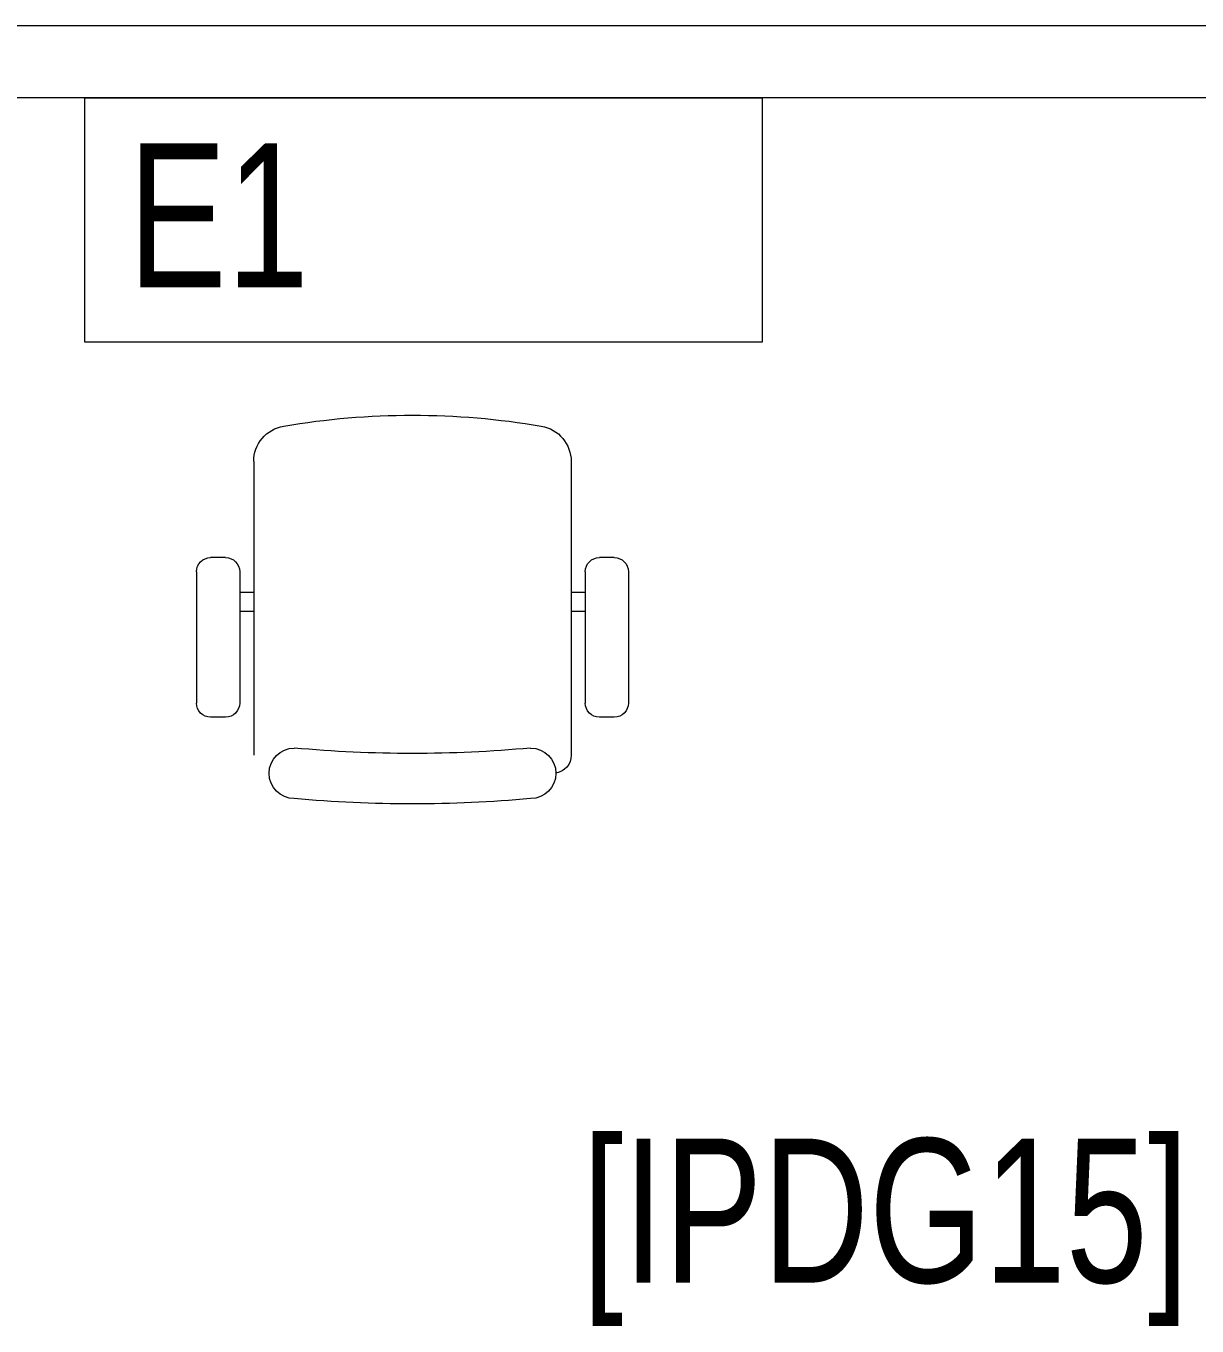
# Model space of a CAD drawing. Header units: millimetres. Extents: x 26027 to 581921, y 7230 to 233891.
# Drawn here: x 572341 to 573968, y 135444 to 137250 of the extents above; entities that cross this region are included whole.
import ezdxf

# ---------------------------------------------------------------- set-up
doc = ezdxf.new("R2010")
doc.units = ezdxf.units.MM
doc.header["$LTSCALE"] = 5
doc.layers.get('0').update_dxf_attribs({"color": 252})
for name, color, linetype, lineweight in [('72_EGR_BASE_TEXT', 252, 'Continuous', 5), ('Medical Equipment and Furniture', 252, 'Continuous', 0), ('NEW', 252, 'Continuous', 5), ('Walls', 252, 'Continuous', 5)]:
    doc.layers.add(name, color=color, linetype=linetype, lineweight=lineweight)
doc.styles.add('X3G_ENTITY_2587EA', font='swisscl.ttf', dxfattribs={"height": 200})

# ---------------------------------------------------------------- blocks, each defined once
blk = doc.blocks.new('*X15')
at = {"color": 0}
for p, q in [((5, 3), (5, 3)), ((5, 3), (5, 3)), ((5, 3), (5, 3)), ((5, 3), (5, 3)), ((5, 3), (5, 3)), ((5, 3), (5, 3)), ((5, 3), (5, 3)), ((5, 3), (5, 3)), ((5, 3), (5, 3)), ((5, 3), (5, 3)), ((5, 3), (5, 3)), ((5, 3), (5, 3)), ((5, 3), (5, 3)), ((5, 3), (5, 3)), ((5, 3), (5, 3)), ((5, 3), (5, 3)), ((5, 3), (5, 3)), ((5, 3), (5, 3)), ((5, 3), (5, 3)), ((5, 3), (5, 3)), ((5, 3), (5, 3)), ((5, 3), (5, 3)), ((5, 3), (5, 3)), ((5, 3), (5, 3)), ((5, 3), (5, 3)), ((5, 3), (5, 3)), ((5, 3), (5, 3)), ((5, 3), (5, 3)), ((5, 3), (5, 3)), ((5, 3), (5, 3)), ((5, 3), (5, 3)), ((5, 3), (5, 3)), ((5, 3), (5, 3)), ((5, 3), (5, 3)), ((5, 3), (5, 3)), ((5, 3), (5, 3)), ((5, 3), (5, 3)), ((5, 3), (5, 3)), ((5, 3), (5, 3)), ((5, 3), (5, 3)), ((5, 3), (5, 3)), ((5, 3), (5, 3)), ((5, 3), (5, 3)), ((5, 3), (5, 3)), ((5, 3), (5, 3)), ((5, 3), (5, 3)), ((5, 3), (5, 3)), ((5, 3), (5, 3)), ((5, 3), (5, 3)), ((5, 3), (5, 3)), ((5, 3), (5, 3)), ((5, 3), (5, 3)), ((5, 3), (5, 3)), ((5, 3), (5, 3)), ((5, 3), (5, 3)), ((5, 3), (5, 3)), ((5, 3), (5, 3)), ((5, 3), (5, 3)), ((5, 3), (5, 3)), ((5, 3), (5, 3)), ((5, 3), (5, 3)), ((5, 3), (5, 3)), ((5, 3), (5, 3)), ((5, 3), (5, 3)), ((5, 3), (5, 3)), ((5, 3), (5, 3)), ((6, 3), (5, 3)), ((5, 3), (5, 3)), ((6, 3), (5, 3)), ((5, 3), (5, 3)), ((6, 3), (5, 3)), ((5, 3), (5, 3)), ((6, 3), (5, 3)), ((5, 3), (5, 3)), ((5, 3), (5, 3)), ((5, 3), (5, 3)), ((5, 3), (5, 3)), ((5, 3), (5, 3)), ((5, 3), (5, 3)), ((5, 3), (5, 3)), ((5, 3), (5, 3)), ((5, 3), (5, 3)), ((5, 3), (5, 3)), ((5, 3), (5, 3)), ((5, 3), (5, 3)), ((5, 3), (5, 3)), ((5, 3), (5, 3)), ((5, 3), (5, 3)), ((5, 3), (5, 3)), ((5, 3), (5, 3)), ((5, 3), (5, 3)), ((5, 3), (5, 3)), ((5, 3), (5, 3)), ((5, 3), (5, 3)), ((5, 3), (5, 3)), ((5, 3), (5, 3)), ((6, 3), (6, 3)), ((6, 3), (6, 3)), ((6, 3), (6, 3)), ((6, 3), (6, 3)), ((6, 3), (6, 3)), ((6, 3), (6, 3)), ((6, 3), (6, 3)), ((6, 3), (6, 3)), ((6, 3), (6, 3)), ((6, 3), (6, 3)), ((6, 3), (6, 3)), ((6, 3), (6, 3)), ((6, 3), (6, 3)), ((6, 3), (6, 3)), ((6, 3), (6, 3)), ((6, 3), (6, 3)), ((6, 3), (6, 3)), ((6, 3), (6, 3)), ((6, 3), (6, 3)), ((6, 3), (6, 3)), ((6, 3), (6, 3)), ((6, 3), (6, 3)), ((6, 3), (6, 3)), ((6, 3), (6, 3)), ((6, 3), (6, 3)), ((6, 3), (6, 3)), ((6, 3), (6, 3)), ((6, 3), (6, 3)), ((6, 3), (6, 3)), ((6, 3), (6, 3)), ((6, 3), (6, 3)), ((6, 3), (6, 3)), ((6, 3), (6, 3)), ((6, 3), (6, 3)), ((6, 3), (6, 3)), ((6, 3), (6, 3)), ((6, 3), (6, 3)), ((6, 3), (6, 3)), ((6, 3), (6, 3)), ((6, 3), (6, 3)), ((6, 3), (6, 3)), ((6, 3), (6, 3)), ((6, 3), (6, 3)), ((6, 3), (6, 3)), ((6, 3), (6, 3)), ((6, 3), (6, 3)), ((6, 3), (6, 3)), ((6, 3), (6, 3)), ((6, 3), (6, 3)), ((6, 3), (6, 3)), ((6, 3), (6, 3)), ((6, 3), (6, 3)), ((6, 3), (6, 3)), ((6, 3), (6, 3)), ((6, 3), (6, 3)), ((6, 3), (6, 3)), ((6, 3), (6, 3)), ((6, 3), (6, 3)), ((6, 3), (6, 3)), ((6, 3), (6, 3)), ((6, 3), (6, 3)), ((6, 3), (6, 3)), ((6, 3), (6, 3)), ((6, 3), (6, 3)), ((6, 3), (6, 3)), ((6, 3), (6, 3)), ((6, 3), (6, 3)), ((6, 3), (6, 3)), ((6, 3), (6, 3)), ((6, 3), (6, 3)), ((6, 3), (6, 3)), ((6, 3), (6, 3)), ((6, 3), (6, 3)), ((6, 3), (6, 3)), ((6, 3), (6, 3)), ((6, 3), (6, 3)), ((6, 3), (6, 3)), ((6, 3), (6, 3)), ((6, 3), (6, 3)), ((6, 3), (6, 3)), ((6, 3), (6, 3)), ((6, 3), (6, 3)), ((6, 3), (6, 3)), ((6, 3), (6, 3)), ((6, 3), (6, 3)), ((6, 3), (6, 3)), ((6, 3), (6, 3)), ((6, 3), (6, 3)), ((6, 3), (6, 3)), ((6, 3), (6, 3)), ((6, 3), (6, 3)), ((6, 3), (6, 3)), ((6, 3), (6, 3)), ((6, 3), (6, 3)), ((6, 3), (6, 3)), ((6, 3), (6, 3)), ((6, 3), (6, 3)), ((6, 3), (6, 3)), ((6, 3), (6, 3)), ((6, 3), (6, 3)), ((6, 3), (6, 3)), ((6, 3), (6, 3)), ((6, 3), (6, 3)), ((6, 3), (6, 3)), ((6, 3), (6, 3)), ((6, 3), (6, 3)), ((6, 3), (6, 3)), ((6, 3), (6, 3)), ((6, 3), (6, 3)), ((6, 3), (6, 3)), ((6, 3), (6, 3)), ((6, 3), (6, 3)), ((6, 3), (6, 3)), ((6, 3), (6, 3)), ((6, 3), (6, 3)), ((6, 3), (6, 3)), ((6, 3), (6, 3)), ((6, 3), (6, 3)), ((6, 3), (6, 3)), ((6, 3), (6, 3)), ((6, 3), (6, 3)), ((6, 3), (6, 3)), ((6, 3), (6, 3)), ((6, 3), (6, 3)), ((6, 3), (6, 3)), ((6, 3), (6, 3)), ((6, 3), (6, 3)), ((6, 3), (6, 3)), ((6, 3), (6, 3)), ((6, 3), (6, 3)), ((6, 3), (6, 3)), ((6, 3), (6, 3)), ((6, 3), (6, 3)), ((6, 3), (6, 3)), ((6, 3), (6, 3)), ((6, 3), (6, 3)), ((6, 3), (6, 3)), ((6, 3), (6, 3)), ((6, 3), (6, 3)), ((6, 3), (6, 3)), ((6, 3), (6, 3)), ((6, 3), (6, 3)), ((6, 3), (6, 3)), ((6, 3), (6, 3)), ((6, 3), (6, 3)), ((6, 3), (6, 3)), ((6, 3), (6, 3)), ((6, 3), (6, 3)), ((6, 3), (6, 3)), ((6, 3), (6, 3)), ((6, 3), (6, 3)), ((6, 3), (6, 3)), ((6, 3), (6, 3)), ((6, 3), (6, 3)), ((6, 3), (6, 3)), ((6, 3), (6, 3)), ((6, 3), (6, 3)), ((6, 3), (6, 3)), ((6, 3), (6, 3)), ((6, 3), (6, 3)), ((6, 3), (6, 3)), ((6, 3), (6, 3)), ((6, 3), (6, 3)), ((6, 3), (6, 3)), ((6, 3), (6, 3)), ((6, 3), (6, 3)), ((6, 3), (6, 3)), ((6, 3), (6, 3)), ((6, 3), (6, 3)), ((6, 3), (6, 3)), ((6, 3), (6, 3)), ((6, 3), (6, 3)), ((6, 3), (6, 3)), ((6, 3), (6, 3)), ((6, 3), (6, 3)), ((6, 3), (6, 3)), ((6, 3), (6, 3)), ((6, 3), (6, 3)), ((6, 3), (6, 3)), ((6, 3), (6, 3)), ((6, 3), (6, 3)), ((6, 3), (6, 3)), ((6, 3), (6, 3)), ((6, 3), (6, 3)), ((6, 3), (6, 3)), ((6, 3), (6, 3)), ((6, 3), (6, 3)), ((6, 3), (6, 3)), ((6, 3), (6, 3)), ((6, 3), (6, 3)), ((6, 3), (6, 3)), ((6, 3), (6, 3)), ((6, 3), (6, 3)), ((6, 3), (6, 3)), ((6, 3), (6, 3)), ((6, 3), (6, 3)), ((6, 3), (6, 3)), ((6, 3), (6, 3)), ((6, 3), (6, 3)), ((6, 3), (6, 3)), ((6, 3), (6, 3)), ((6, 3), (6, 3)), ((6, 3), (6, 3)), ((6, 3), (6, 3)), ((6, 3), (5, 3)), ((6, 3), (5, 3)), ((6, 3), (5, 3)), ((6, 3), (5, 3)), ((6, 3), (5, 3)), ((6, 3), (6, 3)), ((6, 3), (6, 3)), ((6, 3), (6, 3)), ((6, 3), (6, 3)), ((6, 3), (6, 3)), ((6, 3), (6, 3)), ((6, 3), (6, 3)), ((6, 3), (6, 3)), ((6, 3), (6, 3)), ((6, 3), (6, 3)), ((6, 3), (6, 3)), ((6, 3), (6, 3)), ((6, 3), (6, 3)), ((6, 3), (6, 3)), ((6, 3), (6, 3)), ((6, 3), (6, 3)), ((6, 3), (6, 3)), ((6, 3), (6, 3)), ((6, 3), (6, 3)), ((6, 3), (6, 3)), ((6, 3), (6, 3)), ((6, 3), (6, 3)), ((6, 3), (6, 3)), ((6, 3), (6, 3)), ((6, 3), (6, 3)), ((6, 3), (6, 3)), ((6, 3), (6, 3)), ((6, 3), (6, 3)), ((6, 3), (6, 3)), ((6, 3), (6, 3)), ((6, 3), (6, 3)), ((6, 3), (6, 3)), ((6, 3), (6, 3)), ((6, 3), (6, 3)), ((6, 3), (6, 3)), ((6, 3), (6, 3)), ((6, 3), (6, 3)), ((6, 3), (6, 3)), ((6, 3), (6, 3)), ((6, 3), (6, 3)), ((6, 3), (6, 3)), ((6, 3), (6, 3)), ((6, 3), (6, 3)), ((6, 3), (6, 3)), ((6, 3), (6, 3)), ((6, 3), (6, 3)), ((6, 3), (6, 3)), ((6, 3), (6, 3)), ((6, 3), (6, 3)), ((6, 3), (6, 3)), ((6, 3), (6, 3)), ((6, 3), (6, 3)), ((6, 3), (6, 3)), ((6, 3), (6, 3)), ((6, 3), (6, 3)), ((6, 3), (6, 3)), ((6, 3), (6, 3)), ((6, 3), (6, 3)), ((6, 3), (6, 3)), ((6, 3), (6, 3)), ((6, 3), (6, 3)), ((6, 3), (6, 3)), ((6, 3), (6, 3)), ((6, 3), (6, 3)), ((6, 3), (6, 3)), ((6, 3), (6, 3)), ((6, 3), (6, 3)), ((6, 3), (6, 3)), ((6, 3), (6, 3)), ((6, 3), (6, 3)), ((6, 3), (6, 3)), ((6, 3), (6, 3)), ((6, 3), (6, 3)), ((6, 3), (6, 3)), ((6, 3), (6, 3)), ((6, 3), (6, 3)), ((6, 3), (6, 3)), ((6, 3), (6, 3)), ((6, 3), (6, 3)), ((6, 3), (6, 3)), ((6, 3), (6, 3)), ((6, 3), (6, 3)), ((6, 3), (6, 3)), ((6, 3), (6, 3)), ((6, 3), (6, 3)), ((6, 3), (6, 3)), ((6, 3), (6, 3)), ((6, 3), (6, 3)), ((6, 3), (6, 3)), ((6, 3), (6, 3)), ((6, 3), (6, 3)), ((6, 3), (6, 3)), ((6, 3), (6, 3)), ((6, 3), (6, 3)), ((6, 3), (6, 3)), ((6, 3), (6, 3)), ((6, 3), (6, 3)), ((6, 3), (6, 3)), ((6, 3), (6, 3)), ((6, 3), (6, 3)), ((6, 3), (6, 3)), ((6, 3), (6, 3)), ((6, 3), (6, 3)), ((6, 3), (6, 3)), ((6, 3), (6, 3)), ((6, 3), (6, 3)), ((6, 3), (6, 3)), ((6, 3), (6, 3)), ((6, 3), (6, 3)), ((6, 3), (6, 3)), ((6, 3), (6, 3)), ((6, 3), (6, 3)), ((6, 3), (6, 3)), ((6, 3), (6, 3)), ((6, 3), (6, 3)), ((6, 3), (6, 3)), ((6, 3), (6, 3)), ((6, 3), (6, 3)), ((6, 3), (6, 3)), ((6, 3), (6, 3)), ((6, 3), (6, 3)), ((6, 3), (6, 3)), ((6, 3), (6, 3)), ((6, 3), (6, 3)), ((6, 3), (6, 3)), ((6, 3), (6, 3)), ((6, 3), (6, 3)), ((6, 3), (6, 3)), ((6, 3), (6, 3)), ((6, 3), (6, 3)), ((6, 3), (6, 3)), ((6, 3), (6, 3)), ((6, 3), (6, 3)), ((6, 3), (6, 3)), ((6, 3), (6, 3)), ((6, 3), (6, 3)), ((6, 3), (6, 3)), ((6, 3), (6, 3)), ((6, 3), (6, 3)), ((6, 3), (6, 3)), ((6, 3), (6, 3)), ((6, 3), (6, 3)), ((6, 3), (6, 3)), ((6, 3), (6, 3)), ((6, 3), (6, 3)), ((6, 3), (6, 3)), ((6, 3), (6, 3)), ((6, 3), (6, 3)), ((6, 3), (6, 3)), ((6, 3), (6, 3)), ((6, 3), (6, 3)), ((6, 3), (6, 3)), ((6, 3), (6, 3)), ((6, 3), (6, 3)), ((6, 3), (6, 3)), ((6, 3), (6, 3)), ((6, 3), (6, 3)), ((6, 3), (6, 3)), ((6, 3), (6, 3)), ((6, 3), (6, 3)), ((6, 3), (6, 3)), ((6, 3), (6, 3)), ((6, 3), (6, 3)), ((6, 3), (6, 3)), ((6, 3), (6, 3)), ((6, 3), (6, 3)), ((6, 3), (6, 3)), ((6, 3), (6, 3)), ((6, 3), (6, 3)), ((6, 3), (6, 3)), ((6, 3), (6, 3)), ((6, 3), (6, 3)), ((6, 3), (6, 3)), ((6, 3), (6, 3)), ((6, 3), (6, 3)), ((6, 3), (6, 3)), ((6, 3), (6, 3)), ((6, 3), (6, 3)), ((6, 3), (6, 3)), ((6, 3), (6, 3)), ((6, 3), (6, 3)), ((6, 3), (6, 3)), ((6, 3), (6, 3)), ((6, 3), (6, 3)), ((6, 3), (6, 3)), ((6, 3), (6, 3)), ((6, 3), (6, 3)), ((6, 3), (6, 3)), ((6, 3), (6, 3)), ((6, 3), (6, 3)), ((6, 3), (6, 3)), ((6, 3), (6, 3)), ((6, 3), (6, 3)), ((6, 3), (6, 3)), ((6, 3), (6, 3)), ((6, 3), (6, 3)), ((6, 3), (6, 3)), ((6, 3), (6, 3)), ((6, 3), (6, 3)), ((6, 3), (6, 3)), ((6, 3), (6, 3)), ((6, 3), (6, 3)), ((6, 3), (6, 3)), ((6, 3), (6, 3)), ((6, 3), (6, 3)), ((6, 3), (6, 3)), ((6, 3), (6, 3)), ((6, 3), (6, 3)), ((6, 3), (6, 3)), ((6, 3), (6, 3)), ((6, 3), (6, 3)), ((6, 3), (6, 3)), ((6, 3), (6, 3)), ((6, 3), (6, 3)), ((6, 3), (6, 3)), ((6, 3), (6, 3)), ((6, 3), (6, 3)), ((6, 3), (6, 3)), ((6, 3), (6, 3)), ((6, 3), (6, 3)), ((6, 3), (6, 3)), ((6, 3), (6, 3)), ((6, 3), (6, 3)), ((6, 3), (6, 3)), ((6, 3), (6, 3)), ((6, 3), (6, 3)), ((6, 3), (6, 3)), ((6, 3), (6, 3)), ((6, 3), (6, 3)), ((6, 3), (6, 3)), ((6, 3), (6, 3)), ((6, 3), (6, 3)), ((6, 3), (6, 3)), ((6, 3), (6, 3)), ((6, 3), (6, 3)), ((6, 3), (6, 3)), ((6, 3), (6, 3)), ((6, 3), (6, 3)), ((6, 3), (6, 3)), ((6, 3), (6, 3)), ((6, 3), (6, 3)), ((6, 3), (6, 3)), ((6, 3), (6, 3)), ((6, 3), (6, 3)), ((6, 3), (6, 3)), ((6, 3), (6, 3)), ((6, 3), (6, 3)), ((6, 3), (6, 3)), ((6, 3), (6, 3)), ((6, 3), (6, 3)), ((6, 3), (6, 3)), ((6, 3), (6, 3)), ((6, 3), (6, 3)), ((6, 3), (6, 3)), ((6, 3), (6, 3)), ((6, 3), (6, 3)), ((6, 3), (6, 3)), ((6, 3), (6, 3)), ((6, 3), (6, 3)), ((6, 3), (6, 3)), ((6, 3), (6, 3)), ((6, 3), (6, 3)), ((6, 3), (6, 3)), ((6, 3), (6, 3)), ((6, 3), (6, 3)), ((6, 3), (6, 3)), ((6, 3), (6, 3)), ((6, 3), (6, 3)), ((6, 3), (6, 3)), ((6, 3), (6, 3)), ((6, 3), (6, 3)), ((6, 3), (6, 3)), ((6, 3), (6, 3)), ((6, 3), (6, 3)), ((6, 3), (6, 3)), ((6, 3), (6, 3)), ((6, 3), (6, 3)), ((6, 3), (6, 3)), ((6, 3), (6, 3)), ((6, 3), (6, 3)), ((6, 3), (6, 3)), ((6, 3), (6, 3)), ((6, 3), (6, 3)), ((6, 3), (6, 3)), ((6, 3), (6, 3)), ((6, 3), (6, 3)), ((6, 3), (6, 3)), ((6, 3), (6, 3)), ((6, 3), (6, 3)), ((6, 3), (6, 3)), ((6, 3), (6, 3)), ((6, 3), (6, 3)), ((6, 3), (6, 3)), ((6, 3), (6, 3)), ((6, 3), (6, 3)), ((6, 3), (6, 3)), ((6, 3), (6, 3)), ((6, 3), (6, 3)), ((6, 3), (6, 3)), ((6, 3), (6, 3)), ((6, 3), (6, 3)), ((6, 3), (6, 3)), ((6, 3), (6, 3)), ((6, 3), (6, 3)), ((6, 3), (6, 3)), ((6, 3), (6, 3)), ((6, 3), (6, 3)), ((6, 3), (6, 3)), ((6, 3), (6, 3)), ((6, 3), (6, 3)), ((6, 3), (6, 3)), ((6, 3), (6, 3)), ((6, 3), (6, 3)), ((6, 3), (6, 3)), ((6, 3), (6, 3)), ((6, 3), (6, 3)), ((6, 3), (6, 3))]:
    blk.add_line(p, q, dxfattribs=at)
blk = doc.blocks.new('*X16')
at = {"color": 0}
for p, q in [((13, 1), (13, 1)), ((13, 1), (13, 1)), ((13, 1), (13, 1)), ((13, 1), (13, 1)), ((13, 1), (13, 1)), ((13, 1), (13, 1)), ((13, 1), (13, 1)), ((13, 1), (13, 1)), ((13, 1), (13, 1)), ((13, 1), (13, 1)), ((13, 1), (13, 1)), ((13, 1), (13, 1)), ((13, 1), (13, 1)), ((13, 1), (13, 1)), ((13, 1), (13, 1)), ((13, 1), (14, 1)), ((13, 1), (14, 1)), ((13, 1), (14, 1)), ((13, 1), (13, 1)), ((13, 1), (13, 1)), ((13, 1), (13, 1)), ((13, 1), (13, 1)), ((13, 1), (13, 1)), ((13, 1), (13, 1)), ((13, 1), (13, 1)), ((13, 1), (13, 1)), ((13, 1), (13, 1)), ((13, 1), (13, 1)), ((13, 1), (13, 1)), ((13, 1), (13, 1)), ((13, 1), (13, 1)), ((13, 1), (13, 1)), ((13, 1), (13, 1)), ((13, 1), (13, 1)), ((13, 1), (13, 1)), ((13, 1), (13, 1)), ((13, 1), (13, 1)), ((13, 1), (13, 1)), ((13, 1), (13, 1)), ((13, 1), (13, 1)), ((13, 1), (13, 1)), ((13, 1), (13, 1)), ((13, 1), (13, 1)), ((13, 1), (13, 1)), ((13, 1), (13, 1)), ((13, 1), (13, 1)), ((13, 1), (13, 1)), ((13, 1), (13, 1)), ((13, 1), (13, 1)), ((13, 1), (13, 1)), ((13, 1), (13, 1)), ((13, 1), (13, 1)), ((13, 1), (13, 1)), ((13, 1), (13, 1)), ((13, 1), (13, 1)), ((13, 1), (13, 1)), ((13, 1), (13, 1)), ((13, 1), (13, 1)), ((13, 1), (13, 1)), ((13, 1), (13, 1)), ((13, 1), (13, 1)), ((13, 1), (13, 1)), ((13, 1), (13, 1)), ((13, 1), (13, 1)), ((13, 1), (13, 1)), ((13, 1), (13, 1)), ((13, 1), (13, 1)), ((13, 1), (13, 1)), ((13, 1), (13, 1)), ((13, 1), (13, 1)), ((13, 1), (13, 1)), ((13, 1), (13, 1)), ((13, 1), (13, 1)), ((13, 1), (13, 1)), ((13, 1), (13, 1)), ((13, 1), (13, 1)), ((13, 1), (13, 1)), ((13, 1), (13, 1)), ((13, 1), (13, 1)), ((13, 1), (13, 1)), ((13, 1), (13, 1)), ((13, 1), (13, 1)), ((13, 1), (13, 1)), ((13, 1), (13, 1)), ((13, 1), (13, 1)), ((13, 1), (13, 1)), ((13, 1), (13, 1)), ((13, 1), (13, 1)), ((13, 1), (13, 1)), ((13, 1), (13, 1)), ((13, 1), (13, 1)), ((13, 1), (13, 1)), ((13, 1), (13, 1)), ((13, 1), (13, 1)), ((13, 1), (13, 1)), ((13, 1), (13, 1)), ((13, 1), (13, 1)), ((13, 1), (13, 1)), ((13, 1), (13, 1)), ((13, 1), (13, 1)), ((13, 1), (13, 1)), ((13, 1), (13, 1)), ((13, 1), (13, 1)), ((13, 1), (13, 1)), ((13, 1), (13, 1)), ((13, 1), (13, 1)), ((13, 1), (13, 1)), ((13, 1), (13, 1)), ((13, 1), (13, 1)), ((13, 1), (13, 1)), ((13, 1), (13, 1)), ((13, 1), (13, 1)), ((13, 1), (13, 1)), ((13, 1), (13, 1)), ((13, 1), (13, 1)), ((13, 1), (13, 1)), ((13, 1), (13, 1)), ((13, 1), (13, 1)), ((13, 1), (13, 1)), ((13, 1), (13, 1)), ((13, 1), (13, 1)), ((13, 1), (13, 1)), ((13, 1), (13, 1)), ((13, 1), (14, 1)), ((13, 0), (13, 0)), ((13, 0), (13, 0)), ((13, 0), (13, 0)), ((13, 0), (13, 0)), ((13, 0), (13, 0)), ((13, 0), (13, 0)), ((13, 0), (13, 0)), ((13, 0), (13, 0)), ((13, 0), (13, 0)), ((13, 0), (13, 0)), ((13, 0), (13, 0)), ((13, 0), (13, 0)), ((13, 0), (13, 0)), ((13, 0), (13, 0)), ((13, 0), (13, 0)), ((13, 0), (13, 0)), ((13, 0), (13, 0)), ((13, 0), (13, 0)), ((13, 0), (13, 0)), ((13, 0), (13, 0)), ((13, 0), (13, 0)), ((13, 0), (13, 0)), ((13, 0), (13, 0)), ((13, 0), (13, 0)), ((13, 0), (13, 0)), ((13, 0), (13, 0)), ((13, 0), (13, 0)), ((13, 0), (13, 0)), ((13, 0), (13, 0)), ((13, 0), (13, 0)), ((13, 0), (13, 0)), ((13, 0), (13, 0)), ((13, 0), (13, 0)), ((13, 0), (13, 0)), ((13, 0), (13, 0)), ((13, 0), (13, 0)), ((13, 0), (13, 0)), ((13, 0), (13, 0)), ((13, 0), (13, 0)), ((13, 0), (13, 0)), ((13, 0), (13, 0)), ((13, 0), (13, 0)), ((13, 0), (13, 0)), ((13, 0), (13, 0)), ((13, 0), (13, 0)), ((13, 0), (13, 0)), ((13, 0), (13, 0)), ((13, 0), (13, 0)), ((13, 0), (14, 0)), ((13, 0), (14, 0)), ((13, 0), (13, 0)), ((13, 0), (14, 0)), ((14, 1), (14, 1)), ((14, 1), (14, 1)), ((14, 1), (14, 1)), ((14, 1), (14, 1)), ((14, 1), (14, 1)), ((14, 1), (14, 1)), ((14, 1), (14, 1)), ((14, 1), (14, 1)), ((14, 1), (14, 1)), ((14, 1), (14, 1)), ((14, 1), (14, 1)), ((14, 1), (14, 1)), ((14, 1), (14, 1)), ((14, 1), (14, 1)), ((14, 1), (14, 1)), ((14, 1), (14, 1)), ((14, 1), (14, 1)), ((14, 1), (14, 1)), ((14, 1), (14, 1)), ((14, 1), (14, 1)), ((14, 1), (14, 1)), ((14, 1), (14, 1)), ((14, 1), (14, 1)), ((14, 1), (14, 1)), ((14, 1), (14, 1)), ((14, 1), (14, 1)), ((14, 1), (14, 1)), ((14, 1), (14, 1)), ((14, 1), (14, 1)), ((14, 1), (14, 1)), ((14, 1), (14, 1)), ((14, 1), (14, 1)), ((14, 1), (14, 1)), ((14, 1), (14, 1)), ((14, 1), (14, 1)), ((14, 1), (14, 1)), ((14, 1), (14, 1)), ((14, 1), (14, 1)), ((14, 1), (14, 1)), ((14, 1), (14, 1)), ((14, 1), (14, 1)), ((14, 1), (14, 1)), ((14, 1), (14, 1)), ((14, 1), (14, 1)), ((14, 1), (14, 1)), ((14, 1), (14, 1)), ((14, 1), (14, 1)), ((14, 1), (14, 1)), ((14, 1), (14, 1)), ((14, 1), (14, 1)), ((14, 1), (14, 1)), ((14, 1), (14, 1)), ((14, 1), (14, 1)), ((14, 1), (14, 1)), ((14, 1), (14, 1)), ((14, 1), (14, 1)), ((14, 1), (14, 1)), ((14, 1), (14, 1)), ((14, 1), (14, 1)), ((14, 1), (14, 1)), ((14, 1), (14, 1)), ((14, 1), (14, 1)), ((14, 1), (14, 1)), ((14, 1), (14, 1)), ((14, 1), (14, 1)), ((14, 1), (14, 1)), ((14, 1), (14, 1)), ((14, 1), (14, 1)), ((14, 1), (14, 1)), ((14, 1), (14, 1)), ((14, 1), (14, 1)), ((14, 1), (14, 1)), ((14, 1), (14, 1)), ((14, 1), (14, 1)), ((14, 1), (14, 1)), ((14, 1), (14, 1)), ((14, 1), (14, 1)), ((14, 1), (14, 1)), ((14, 1), (14, 1)), ((14, 1), (14, 1)), ((14, 1), (14, 1)), ((14, 1), (14, 1)), ((14, 1), (14, 1)), ((14, 1), (14, 1)), ((14, 1), (14, 1)), ((14, 1), (14, 1)), ((14, 1), (14, 1)), ((14, 1), (14, 1)), ((14, 1), (14, 1)), ((14, 1), (14, 1)), ((14, 1), (14, 1)), ((14, 1), (14, 1)), ((14, 1), (14, 1)), ((14, 1), (14, 1)), ((14, 0), (14, 0)), ((14, 0), (14, 0)), ((14, 0), (14, 0)), ((14, 0), (14, 0)), ((14, 0), (14, 0)), ((14, 0), (14, 0)), ((14, 0), (14, 0)), ((14, 0), (14, 0)), ((14, 0), (14, 0)), ((14, 0), (14, 0)), ((14, 0), (14, 0)), ((14, 0), (14, 0)), ((14, 0), (14, 0)), ((14, 0), (14, 0)), ((14, 0), (14, 0)), ((14, 0), (14, 0)), ((14, 0), (14, 0)), ((14, 0), (14, 0)), ((14, 0), (14, 0)), ((14, 0), (14, 0)), ((14, 0), (14, 0)), ((14, 0), (14, 0)), ((14, 0), (14, 0)), ((14, 0), (14, 0)), ((14, 0), (14, 0)), ((14, 0), (14, 0)), ((14, 0), (14, 0)), ((14, 0), (14, 0)), ((14, 0), (14, 0)), ((14, 0), (14, 0)), ((14, 0), (14, 0)), ((14, 0), (14, 0)), ((14, 0), (14, 0)), ((14, 0), (14, 0)), ((14, 0), (14, 0)), ((14, 0), (14, 0)), ((14, 0), (14, 0)), ((14, 0), (14, 0)), ((14, 0), (14, 0)), ((14, 0), (14, 0)), ((14, 0), (14, 0)), ((14, 0), (14, 0)), ((14, 0), (14, 0)), ((14, 0), (14, 0)), ((14, 0), (14, 0)), ((14, 0), (14, 0)), ((14, 0), (14, 0)), ((14, 0), (14, 0)), ((13, 0), (13, 0)), ((13, 0), (14, 0)), ((13, 0), (13, 0)), ((13, 0), (14, 0)), ((13, 0), (13, 0)), ((13, 0), (14, 0)), ((13, 0), (13, 0)), ((13, 0), (13, 0)), ((13, 0), (13, 0)), ((13, 0), (13, 0)), ((13, 0), (14, 0)), ((13, 0), (13, 0)), ((13, 0), (14, 0)), ((13, 0), (13, 0)), ((13, 0), (14, 0)), ((13, 0), (13, 0)), ((13, 0), (14, 0)), ((13, 0), (13, 0)), ((13, 0), (14, 0)), ((13, 0), (13, 0)), ((13, 0), (14, 0)), ((13, 0), (13, 0)), ((13, 0), (14, 0)), ((13, 0), (13, 0)), ((13, 0), (13, 0)), ((13, 0), (13, 0)), ((13, 0), (14, 0)), ((13, 0), (13, 0)), ((13, 0), (14, 0)), ((13, 0), (13, 0)), ((13, 0), (14, 0)), ((13, 0), (13, 0)), ((13, 0), (14, 0)), ((13, 0), (13, 0)), ((13, 0), (13, 0)), ((13, 0), (13, 0)), ((13, 0), (13, 0)), ((13, 0), (13, 0)), ((13, 0), (13, 0)), ((13, 0), (13, 0)), ((13, 0), (13, 0)), ((13, 0), (13, 0)), ((13, 0), (13, 0)), ((13, 0), (13, 0)), ((13, 0), (13, 0)), ((13, 0), (13, 0)), ((13, 0), (13, 0)), ((13, 0), (13, 0)), ((13, 0), (13, 0)), ((13, 0), (13, 0)), ((13, 0), (13, 0)), ((13, 0), (13, 0)), ((13, 0), (13, 0)), ((13, 0), (13, 0)), ((13, 0), (13, 0)), ((13, 0), (13, 0)), ((13, 0), (13, 0)), ((13, 0), (13, 0)), ((13, 0), (13, 0)), ((13, 0), (13, 0)), ((13, 0), (13, 0)), ((13, 0), (13, 0)), ((13, 0), (13, 0)), ((13, 0), (13, 0)), ((13, -1), (13, -1)), ((13, -1), (13, -1)), ((13, -1), (13, -1)), ((13, -1), (13, -1)), ((13, -1), (13, -1)), ((13, -1), (14, -1)), ((13, -1), (13, -1)), ((14, 0), (14, 0)), ((14, 0), (14, 0)), ((14, 0), (14, 0)), ((14, 0), (14, 0)), ((14, 0), (14, 0)), ((14, 0), (14, 0)), ((14, 0), (14, 0)), ((14, 0), (14, 0)), ((14, 0), (14, 0)), ((14, 0), (14, 0)), ((14, 0), (14, 0)), ((14, 0), (14, 0)), ((14, 0), (14, 0)), ((14, 0), (14, 0)), ((14, 0), (14, 0)), ((13, 0), (14, 0)), ((14, 0), (14, 0)), ((14, 0), (14, 0)), ((14, 0), (14, 0)), ((14, 0), (14, 0)), ((14, 0), (14, 0)), ((14, 0), (14, 0)), ((14, 0), (14, 0)), ((14, 0), (14, 0)), ((14, 0), (14, 0)), ((14, 0), (14, 0)), ((14, 0), (14, 0)), ((14, 0), (14, 0)), ((14, 0), (14, 0)), ((14, 0), (14, 0)), ((14, 0), (14, 0)), ((14, 0), (14, 0)), ((14, 0), (14, 0)), ((14, 0), (14, 0)), ((14, 0), (14, 0)), ((14, 0), (14, 0)), ((14, 0), (14, 0)), ((14, 0), (14, 0)), ((14, 0), (14, 0)), ((14, 0), (14, 0)), ((14, 0), (14, 0)), ((14, 0), (14, 0)), ((14, 0), (14, 0)), ((14, 0), (14, 0)), ((14, 0), (14, 0)), ((14, 0), (14, 0)), ((14, 0), (14, 0)), ((14, 0), (14, 0)), ((14, 0), (14, 0)), ((14, 0), (14, 0)), ((14, -1), (14, -1)), ((14, -1), (14, -1)), ((14, -1), (14, -1)), ((14, -1), (14, -1)), ((14, -1), (14, -1))]:
    blk.add_line(p, q, dxfattribs=at)
blk = doc.blocks.new('GF21018-P')
at = {"color": 0}
for p, q in [((-0.2207, 0.4756), (-0.2207, 0.0675)), ((0.2205, 0.4756), (0.2205, 0.0675)), ((-0.2806, 0.3422), (-0.2598, 0.3422)), ((0.2596, 0.3422), (0.2804, 0.3422)), ((-0.3002, 0.3226), (-0.3002, 0.14)), ((-0.2402, 0.3226), (-0.2402, 0.14)), ((0.24, 0.3226), (0.24, 0.14)), ((0.3, 0.3226), (0.3, 0.14)), ((-0.2402, 0.2937), (-0.2207, 0.2937)), ((0.2205, 0.2937), (0.24, 0.2937)), ((-0.2402, 0.2671), (-0.2207, 0.2671)), ((0.2205, 0.2671), (0.24, 0.2671)), ((-0.2806, 0.1204), (-0.2598, 0.1204)), ((0.2596, 0.1204), (0.2804, 0.1204))]:
    blk.add_line(p, q, dxfattribs=at)
for points in [[(0.24, 0.2937), (0.24, 0.2937), (0.24, 0.2937), (0.24, 0.2937), (0.24, 0.2937), (0.24, 0.2937), (0.24, 0.2937), (0.24, 0.2937), (0.24, 0.2937), (0.24, 0.2937), (0.24, 0.2937), (0.24, 0.2937), (0.24, 0.2937), (0.24, 0.2937), (0.24, 0.2937), (0.24, 0.2937), (0.24, 0.2937), (0.24, 0.2937), (0.24, 0.2937), (0.24, 0.2937), (0.24, 0.2937), (0.24, 0.2937), (0.24, 0.2937), (0.24, 0.2937), (0.24, 0.2937), (0.24, 0.2937), (0.24, 0.2937), (0.24, 0.2937), (0.24, 0.2937), (0.24, 0.2937), (0.24, 0.2937), (0.24, 0.2937), (0.24, 0.2937), (0.24, 0.2937), (0.24, 0.2937), (0.24, 0.2937), (0.24, 0.2937), (0.24, 0.2937), (0.24, 0.2937), (0.24, 0.2937), (0.24, 0.2937), (0.24, 0.2937), (0.24, 0.2937), (0.24, 0.2937), (0.24, 0.2937), (0.24, 0.2937), (0.24, 0.2937), (0.24, 0.2937), (0.24, 0.2937), (0.24, 0.2937), (0.24, 0.2937), (0.24, 0.2937), (0.24, 0.2937), (0.24, 0.2937), (0.24, 0.2937), (0.24, 0.2937), (0.24, 0.2937), (0.24, 0.2937), (0.24, 0.2937), (0.24, 0.2937), (0.24, 0.2937), (0.24, 0.2937), (0.24, 0.2937), (0.24, 0.2937), (0.24, 0.2937), (0.24, 0.2937), (0.24, 0.2937), (0.24, 0.2937), (0.24, 0.2937), (0.24, 0.2937), (0.24, 0.2937), (0.24, 0.2937), (0.24, 0.2937), (0.24, 0.2937), (0.24, 0.2937), (0.24, 0.2937), (0.24, 0.2937), (0.24, 0.2937), (0.24, 0.2937), (0.24, 0.2937), (0.24, 0.2937), (0.24, 0.2937), (0.24, 0.2937), (0.24, 0.2937), (0.24, 0.2937), (0.24, 0.2937), (0.24, 0.2937), (0.24, 0.2937), (0.24, 0.2937), (0.24, 0.2937), (0.24, 0.2937), (0.24, 0.2937), (0.24, 0.2937), (0.24, 0.2937), (0.24, 0.2937), (0.24, 0.2937), (0.24, 0.2937), (0.24, 0.2937), (0.24, 0.2937), (0.24, 0.2937), (0.24, 0.2937), (0.24, 0.2937), (0.24, 0.2937), (0.24, 0.2937), (0.24, 0.2937), (0.24, 0.2937), (0.24, 0.2937), (0.24, 0.2937), (0.24, 0.2937), (0.24, 0.2937), (0.24, 0.2937), (0.24, 0.2937), (0.24, 0.2937), (0.24, 0.2937), (0.24, 0.2937), (0.24, 0.2937), (0.24, 0.2937), (0.24, 0.2937), (0.24, 0.2937), (0.24, 0.2937), (0.24, 0.2937), (0.24, 0.2937), (0.24, 0.2937), (0.24, 0.2937), (0.24, 0.2937), (0.24, 0.2937), (0.24, 0.2937), (0.24, 0.2937), (0.24, 0.2937), (0.24, 0.2937), (0.24, 0.2937), (0.24, 0.2937), (0.24, 0.2937), (0.24, 0.2937), (0.24, 0.2937), (0.24, 0.2937), (0.24, 0.2937), (0.24, 0.2937), (0.24, 0.2937), (0.24, 0.2937), (0.24, 0.2937), (0.24, 0.2937), (0.24, 0.2937), (0.24, 0.2937), (0.24, 0.2937), (0.24, 0.2937), (0.24, 0.2937), (0.24, 0.2937), (0.24, 0.2937), (0.24, 0.2937), (0.24, 0.2937), (0.24, 0.2937), (0.24, 0.2937), (0.24, 0.2937), (0.24, 0.2937), (0.24, 0.2937), (0.24, 0.2937), (0.24, 0.2937), (0.24, 0.2937), (0.24, 0.2937), (0.24, 0.2937), (0.24, 0.2937), (0.24, 0.2937), (0.24, 0.2937), (0.24, 0.2937), (0.24, 0.2937), (0.24, 0.2937), (0.24, 0.2937), (0.24, 0.2937), (0.24, 0.2937), (0.24, 0.2937), (0.24, 0.2937), (0.24, 0.2937), (0.24, 0.2937), (0.24, 0.2937), (0.24, 0.2937), (0.24, 0.2937), (0.24, 0.2937), (0.24, 0.2937), (0.24, 0.2937), (0.24, 0.2937), (0.24, 0.2937), (0.24, 0.2937), (0.24, 0.2937), (0.24, 0.2937), (0.24, 0.2937), (0.24, 0.2937), (0.24, 0.2937), (0.24, 0.2937), (0.24, 0.2937), (0.24, 0.2937), (0.24, 0.2937), (0.24, 0.2937), (0.24, 0.2937), (0.24, 0.2937), (0.24, 0.2937), (0.24, 0.2937), (0.24, 0.2937), (0.24, 0.2937), (0.24, 0.2937), (0.24, 0.2937), (0.24, 0.2937), (0.24, 0.2937), (0.24, 0.2937), (0.24, 0.2937), (0.24, 0.2937), (0.24, 0.2937), (0.24, 0.2937), (0.24, 0.2937), (0.24, 0.2937), (0.24, 0.2937), (0.24, 0.2937), (0.24, 0.2937), (0.24, 0.2937), (0.24, 0.2937), (0.24, 0.2937), (0.24, 0.2937), (0.24, 0.2937), (0.24, 0.2937), (0.24, 0.2937), (0.24, 0.2937), (0.24, 0.2937), (0.24, 0.2937), (0.24, 0.2937), (0.24, 0.2937), (0.24, 0.2937), (0.24, 0.2937), (0.24, 0.2937), (0.24, 0.2937), (0.24, 0.2937), (0.24, 0.2937), (0.24, 0.2937), (0.24, 0.2937), (0.24, 0.2937), (0.24, 0.2937), (0.24, 0.2937), (0.24, 0.2937), (0.24, 0.2937), (0.24, 0.2937), (0.24, 0.2937), (0.24, 0.2937), (0.24, 0.2937), (0.24, 0.2937), (0.24, 0.2937), (0.24, 0.2937), (0.24, 0.2937), (0.24, 0.2937), (0.24, 0.2937), (0.24, 0.2937), (0.24, 0.2937), (0.24, 0.2937), (0.24, 0.2937), (0.24, 0.2937), (0.24, 0.2937), (0.24, 0.2937), (0.24, 0.2937), (0.24, 0.2937), (0.24, 0.2937), (0.24, 0.2937), (0.24, 0.2937), (0.24, 0.2937), (0.24, 0.2937), (0.24, 0.2937), (0.24, 0.2937), (0.24, 0.2937), (0.24, 0.2937), (0.24, 0.2937), (0.24, 0.2937), (0.24, 0.2937), (0.24, 0.2937), (0.24, 0.2937), (0.24, 0.2937), (0.24, 0.2937), (0.24, 0.2937), (0.24, 0.2937), (0.24, 0.2937), (0.24, 0.2937)], [(0.24, 0.2937), (0.24, 0.2937), (0.24, 0.2937), (0.24, 0.2937), (0.24, 0.2937), (0.24, 0.2937), (0.24, 0.2937), (0.24, 0.2937), (0.24, 0.2937), (0.24, 0.2937), (0.24, 0.2937), (0.24, 0.2937), (0.24, 0.2937), (0.24, 0.2937), (0.24, 0.2937), (0.24, 0.2937), (0.24, 0.2937), (0.24, 0.2937), (0.24, 0.2937), (0.24, 0.2937), (0.24, 0.2937), (0.24, 0.2937), (0.24, 0.2937), (0.24, 0.2937), (0.24, 0.2937), (0.24, 0.2937), (0.24, 0.2937), (0.24, 0.2937), (0.24, 0.2937), (0.24, 0.2937), (0.24, 0.2937), (0.24, 0.2937), (0.24, 0.2937), (0.24, 0.2937), (0.24, 0.2937), (0.24, 0.2937), (0.24, 0.2937), (0.24, 0.2937), (0.24, 0.2937), (0.24, 0.2937), (0.24, 0.2937), (0.24, 0.2937), (0.24, 0.2937), (0.24, 0.2937), (0.24, 0.2937), (0.24, 0.2937), (0.24, 0.2937), (0.24, 0.2937), (0.24, 0.2937), (0.24, 0.2937), (0.24, 0.2937), (0.24, 0.2937), (0.24, 0.2937), (0.24, 0.2937), (0.24, 0.2937), (0.24, 0.2937), (0.24, 0.2937), (0.24, 0.2937), (0.24, 0.2937), (0.24, 0.2937), (0.24, 0.2937), (0.24, 0.2937), (0.24, 0.2937), (0.24, 0.2937), (0.24, 0.2937), (0.24, 0.2937), (0.24, 0.2937), (0.24, 0.2937), (0.24, 0.2937), (0.24, 0.2937), (0.24, 0.2937), (0.24, 0.2937), (0.24, 0.2937), (0.24, 0.2937), (0.24, 0.2937), (0.24, 0.2937), (0.24, 0.2937), (0.24, 0.2937), (0.24, 0.2937), (0.24, 0.2937), (0.24, 0.2937), (0.24, 0.2937), (0.24, 0.2937), (0.24, 0.2937), (0.24, 0.2937), (0.24, 0.2937), (0.24, 0.2937), (0.24, 0.2937), (0.24, 0.2937), (0.24, 0.2937), (0.24, 0.2937), (0.24, 0.2937), (0.24, 0.2937), (0.24, 0.2937), (0.24, 0.2937), (0.24, 0.2937), (0.24, 0.2937), (0.24, 0.2937), (0.24, 0.2937), (0.24, 0.2937), (0.24, 0.2937), (0.24, 0.2937), (0.24, 0.2937), (0.24, 0.2937), (0.24, 0.2937), (0.24, 0.2937), (0.24, 0.2937), (0.24, 0.2937), (0.24, 0.2937), (0.24, 0.2937), (0.24, 0.2937), (0.24, 0.2937), (0.24, 0.2937), (0.24, 0.2937), (0.24, 0.2937), (0.24, 0.2937), (0.24, 0.2937), (0.24, 0.2937), (0.24, 0.2937), (0.24, 0.2937), (0.24, 0.2937), (0.24, 0.2937), (0.24, 0.2937), (0.24, 0.2937), (0.24, 0.2937), (0.24, 0.2937), (0.24, 0.2937), (0.24, 0.2937), (0.24, 0.2937), (0.24, 0.2937), (0.24, 0.2937), (0.24, 0.2937), (0.24, 0.2937), (0.24, 0.2937), (0.24, 0.2937), (0.24, 0.2937), (0.24, 0.2937), (0.24, 0.2937), (0.24, 0.2937), (0.24, 0.2937), (0.24, 0.2937), (0.24, 0.2937), (0.24, 0.2937), (0.24, 0.2937), (0.24, 0.2937), (0.24, 0.2937), (0.24, 0.2937), (0.24, 0.2937), (0.24, 0.2937), (0.24, 0.2937), (0.24, 0.2937), (0.24, 0.2937), (0.24, 0.2937), (0.24, 0.2937), (0.24, 0.2937), (0.24, 0.2937), (0.24, 0.2937), (0.24, 0.2937), (0.24, 0.2937), (0.24, 0.2937), (0.24, 0.2937), (0.24, 0.2937), (0.24, 0.2937), (0.24, 0.2937), (0.24, 0.2937), (0.24, 0.2937), (0.24, 0.2937), (0.24, 0.2937), (0.24, 0.2937), (0.24, 0.2937), (0.24, 0.2937), (0.24, 0.2937), (0.24, 0.2937), (0.24, 0.2937), (0.24, 0.2937), (0.24, 0.2937), (0.24, 0.2937), (0.24, 0.2937), (0.24, 0.2937), (0.24, 0.2937), (0.24, 0.2937), (0.24, 0.2937), (0.24, 0.2937), (0.24, 0.2937), (0.24, 0.2937), (0.24, 0.2937), (0.24, 0.2937), (0.24, 0.2937), (0.24, 0.2937), (0.24, 0.2937), (0.24, 0.2937), (0.24, 0.2937), (0.24, 0.2937), (0.24, 0.2937), (0.24, 0.2937), (0.24, 0.2937), (0.24, 0.2937), (0.24, 0.2937), (0.24, 0.2937), (0.24, 0.2937), (0.24, 0.2937), (0.24, 0.2937), (0.24, 0.2937), (0.24, 0.2937), (0.24, 0.2937), (0.24, 0.2937), (0.24, 0.2937), (0.24, 0.2937), (0.24, 0.2937), (0.24, 0.2937), (0.24, 0.2937), (0.24, 0.2937), (0.24, 0.2937), (0.24, 0.2937), (0.24, 0.2937), (0.24, 0.2937), (0.24, 0.2937), (0.24, 0.2937), (0.24, 0.2937)], [(0.24, 0.2937), (0.24, 0.2937), (0.24, 0.2937), (0.24, 0.2937), (0.24, 0.2937), (0.24, 0.2937), (0.24, 0.2937), (0.24, 0.2937), (0.24, 0.2937), (0.24, 0.2937), (0.24, 0.2937), (0.24, 0.2937), (0.24, 0.2937), (0.24, 0.2937), (0.24, 0.2937), (0.24, 0.2937), (0.24, 0.2937), (0.24, 0.2937), (0.24, 0.2937), (0.24, 0.2937), (0.24, 0.2937), (0.24, 0.2937), (0.24, 0.2937), (0.24, 0.2937), (0.24, 0.2937), (0.24, 0.2937), (0.24, 0.2937), (0.24, 0.2937), (0.24, 0.2937), (0.24, 0.2937), (0.24, 0.2937), (0.24, 0.2937), (0.24, 0.2937), (0.24, 0.2937), (0.24, 0.2937), (0.24, 0.2937), (0.24, 0.2937), (0.24, 0.2937), (0.24, 0.2937), (0.24, 0.2937), (0.24, 0.2937), (0.24, 0.2937), (0.24, 0.2937), (0.24, 0.2937), (0.24, 0.2937), (0.24, 0.2937), (0.24, 0.2937), (0.24, 0.2937), (0.24, 0.2937), (0.24, 0.2937), (0.24, 0.2937), (0.24, 0.2937), (0.24, 0.2937), (0.24, 0.2937), (0.24, 0.2937), (0.24, 0.2937), (0.24, 0.2937), (0.24, 0.2937), (0.24, 0.2937), (0.24, 0.2937), (0.24, 0.2937), (0.24, 0.2937), (0.24, 0.2937), (0.24, 0.2937), (0.24, 0.2937), (0.24, 0.2937), (0.24, 0.2937), (0.24, 0.2937), (0.24, 0.2937), (0.24, 0.2937), (0.24, 0.2937), (0.24, 0.2937), (0.24, 0.2937), (0.24, 0.2937), (0.24, 0.2937), (0.24, 0.2937), (0.24, 0.2937), (0.24, 0.2937), (0.24, 0.2937), (0.24, 0.2937), (0.24, 0.2937), (0.24, 0.2937), (0.24, 0.2937), (0.24, 0.2937), (0.24, 0.2937), (0.24, 0.2937), (0.24, 0.2937), (0.24, 0.2937), (0.24, 0.2937), (0.24, 0.2937), (0.24, 0.2937), (0.24, 0.2937), (0.24, 0.2937), (0.24, 0.2937), (0.24, 0.2937), (0.24, 0.2937), (0.24, 0.2937), (0.24, 0.2937), (0.24, 0.2937), (0.24, 0.2937), (0.24, 0.2937), (0.24, 0.2937), (0.24, 0.2937), (0.24, 0.2937), (0.24, 0.2937), (0.24, 0.2937), (0.24, 0.2937), (0.24, 0.2937), (0.24, 0.2937), (0.24, 0.2937), (0.24, 0.2937), (0.24, 0.2937), (0.24, 0.2937), (0.24, 0.2937), (0.24, 0.2937), (0.24, 0.2937), (0.24, 0.2937), (0.24, 0.2937), (0.24, 0.2937), (0.24, 0.2937), (0.24, 0.2937), (0.24, 0.2937), (0.24, 0.2937), (0.24, 0.2937), (0.24, 0.2937), (0.24, 0.2937), (0.24, 0.2937), (0.24, 0.2937), (0.24, 0.2937), (0.24, 0.2937), (0.24, 0.2937), (0.24, 0.2937), (0.24, 0.2937), (0.24, 0.2937), (0.24, 0.2937), (0.24, 0.2937), (0.24, 0.2937), (0.24, 0.2937), (0.24, 0.2937), (0.24, 0.2937), (0.24, 0.2937), (0.24, 0.2937), (0.24, 0.2937), (0.24, 0.2937), (0.24, 0.2937), (0.24, 0.2937), (0.24, 0.2937), (0.24, 0.2937), (0.24, 0.2937), (0.24, 0.2937), (0.24, 0.2937), (0.24, 0.2937), (0.24, 0.2937), (0.24, 0.2937), (0.24, 0.2937), (0.24, 0.2937), (0.24, 0.2937), (0.24, 0.2937), (0.24, 0.2937), (0.24, 0.2937), (0.24, 0.2937), (0.24, 0.2937), (0.24, 0.2937), (0.24, 0.2937), (0.24, 0.2937), (0.24, 0.2937), (0.24, 0.2937), (0.24, 0.2937), (0.24, 0.2937), (0.24, 0.2937), (0.24, 0.2937), (0.24, 0.2937), (0.24, 0.2937), (0.24, 0.2937), (0.24, 0.2937), (0.24, 0.2937), (0.24, 0.2937), (0.24, 0.2937), (0.24, 0.2937), (0.24, 0.2937), (0.24, 0.2937), (0.24, 0.2937), (0.24, 0.2937), (0.24, 0.2937), (0.24, 0.2937), (0.24, 0.2937), (0.24, 0.2937), (0.24, 0.2937), (0.24, 0.2937), (0.24, 0.2937), (0.24, 0.2937), (0.24, 0.2937), (0.24, 0.2937), (0.24, 0.2937), (0.24, 0.2937), (0.24, 0.2937), (0.24, 0.2937), (0.24, 0.2937), (0.24, 0.2937), (0.24, 0.2937), (0.24, 0.2937), (0.24, 0.2937), (0.24, 0.2937), (0.24, 0.2937), (0.24, 0.2937), (0.24, 0.2937), (0.24, 0.2937), (0.24, 0.2937), (0.24, 0.2937), (0.24, 0.2937), (0.24, 0.2937), (0.24, 0.2937), (0.24, 0.2937), (0.24, 0.2937)]]:
    blk.add_lwpolyline(points, close=True, dxfattribs=at)
for centre, radius, start, end in [((-0.1707, 0.4756), 0.05, 99.6329, 180), ((-0.0001, -0.5295), 1.0695, 80.3671, 99.6329), ((0.1705, 0.4756), 0.05, 0, 80.3671), ((-0.2806, 0.3226), 0.0196, 90, 180), ((-0.2598, 0.3226), 0.0196, 360, 90), ((0.2596, 0.3226), 0.0196, 90, 180), ((0.2804, 0.3226), 0.0196, 0, 90), ((-0.2806, 0.14), 0.0196, 180, 270), ((-0.2598, 0.14), 0.0196, 270, 360), ((0.2596, 0.14), 0.0196, 180, 270), ((0.2804, 0.14), 0.0196, 270, 0), ((-0.1643, 0.0425), 0.0351, 90, 270), ((0, 1.8467), 1.7767, 264.6946, 275.3053), ((0.1641, 0.0425), 0.0351, 270, 90), ((-0.1957, 0.0675), 0.025, 180, 261.4721), ((0, 1.8314), 1.8314, 264.8532, 275.147)]:
    blk.add_arc(centre, radius, start, end, dxfattribs=at)
at = {"layer": 'NEW', "color": 0, "linetype": 'Continuous'}
for points in [[(0.24, 0.2937), (0.24, 0.2937), (0.24, 0.2937), (0.24, 0.2937), (0.24, 0.2937), (0.24, 0.2937), (0.24, 0.2937), (0.24, 0.2937)], [(0.24, 0.2937), (0.24, 0.2937), (0.24, 0.2937), (0.24, 0.2937), (0.24, 0.2937), (0.24, 0.2937), (0.24, 0.2937)], [(0.24, 0.2937), (0.24, 0.2937), (0.24, 0.2937), (0.24, 0.2937), (0.24, 0.2937), (0.24, 0.2937), (0.24, 0.2937), (0.24, 0.2937), (0.24, 0.2937)], [(0.24, 0.2937), (0.24, 0.2937), (0.24, 0.2937), (0.24, 0.2937), (0.24, 0.2937), (0.24, 0.2937), (0.24, 0.2937), (0.24, 0.2937), (0.24, 0.2937), (0.24, 0.2937)], [(0.24, 0.2937), (0.24, 0.2937), (0.24, 0.2937), (0.24, 0.2937), (0.24, 0.2937), (0.24, 0.2937), (0.24, 0.2937), (0.24, 0.2937), (0.24, 0.2937), (0.24, 0.2937), (0.24, 0.2937), (0.24, 0.2937), (0.24, 0.2937), (0.24, 0.2937), (0.24, 0.2937)], [(0.24, 0.2937), (0.24, 0.2937), (0.24, 0.2937), (0.24, 0.2937), (0.24, 0.2937), (0.24, 0.2937), (0.24, 0.2937), (0.24, 0.2937), (0.24, 0.2937), (0.24, 0.2937)], [(0.24, 0.2937), (0.24, 0.2937), (0.24, 0.2937), (0.24, 0.2937), (0.24, 0.2937), (0.24, 0.2937), (0.24, 0.2937), (0.24, 0.2937), (0.24, 0.2937), (0.24, 0.2937)], [(0.24, 0.2937), (0.24, 0.2937), (0.24, 0.2937), (0.24, 0.2937), (0.24, 0.2937), (0.24, 0.2937), (0.24, 0.2937), (0.24, 0.2937), (0.24, 0.2937), (0.24, 0.2937)], [(0.24, 0.2937), (0.24, 0.2937), (0.24, 0.2937), (0.24, 0.2937), (0.24, 0.2937), (0.24, 0.2937), (0.24, 0.2937), (0.24, 0.2937), (0.24, 0.2937), (0.24, 0.2937), (0.24, 0.2937), (0.24, 0.2937), (0.24, 0.2937), (0.24, 0.2937), (0.24, 0.2937), (0.24, 0.2937), (0.24, 0.2937), (0.24, 0.2937)], [(0.24, 0.2937), (0.24, 0.2937), (0.24, 0.2937), (0.24, 0.2937), (0.24, 0.2937), (0.24, 0.2937), (0.24, 0.2937), (0.24, 0.2937), (0.24, 0.2937), (0.24, 0.2937), (0.24, 0.2937), (0.24, 0.2937)], [(0.24, 0.2937), (0.24, 0.2937), (0.24, 0.2937), (0.24, 0.2937), (0.24, 0.2937), (0.24, 0.2937), (0.24, 0.2937)], [(0.24, 0.2937), (0.24, 0.2937), (0.24, 0.2937), (0.24, 0.2937), (0.24, 0.2937), (0.24, 0.2937), (0.24, 0.2937), (0.24, 0.2937), (0.24, 0.2937), (0.24, 0.2937), (0.24, 0.2937), (0.24, 0.2937), (0.24, 0.2937), (0.24, 0.2937), (0.24, 0.2937), (0.24, 0.2937), (0.24, 0.2937), (0.24, 0.2937), (0.24, 0.2937), (0.24, 0.2937), (0.24, 0.2937), (0.24, 0.2937), (0.24, 0.2937), (0.24, 0.2937), (0.24, 0.2937), (0.24, 0.2937), (0.24, 0.2937), (0.24, 0.2937), (0.24, 0.2937), (0.24, 0.2937), (0.24, 0.2937), (0.24, 0.2937), (0.24, 0.2937), (0.24, 0.2937), (0.24, 0.2937), (0.24, 0.2937), (0.24, 0.2937), (0.24, 0.2937), (0.24, 0.2937), (0.24, 0.2937), (0.24, 0.2937), (0.24, 0.2937), (0.24, 0.2937), (0.24, 0.2937), (0.24, 0.2937), (0.24, 0.2937), (0.24, 0.2937), (0.24, 0.2937), (0.24, 0.2937), (0.24, 0.2937), (0.24, 0.2937), (0.24, 0.2937), (0.24, 0.2937), (0.24, 0.2937), (0.24, 0.2937), (0.24, 0.2937), (0.24, 0.2937), (0.24, 0.2937), (0.24, 0.2937), (0.24, 0.2937), (0.24, 0.2937), (0.24, 0.2937), (0.24, 0.2937), (0.24, 0.2937), (0.24, 0.2937), (0.24, 0.2937), (0.24, 0.2937), (0.24, 0.2937), (0.24, 0.2937), (0.24, 0.2937), (0.24, 0.2937), (0.24, 0.2937), (0.24, 0.2937), (0.24, 0.2937), (0.24, 0.2937), (0.24, 0.2937), (0.24, 0.2937), (0.24, 0.2937), (0.24, 0.2937), (0.24, 0.2937), (0.24, 0.2937), (0.24, 0.2937), (0.24, 0.2937), (0.24, 0.2937), (0.24, 0.2937), (0.24, 0.2937), (0.24, 0.2937), (0.24, 0.2937), (0.24, 0.2937), (0.24, 0.2937), (0.24, 0.2937), (0.24, 0.2937), (0.24, 0.2937), (0.24, 0.2937), (0.24, 0.2937), (0.24, 0.2937), (0.24, 0.2937), (0.24, 0.2937), (0.24, 0.2937), (0.24, 0.2937), (0.24, 0.2937), (0.24, 0.2937), (0.24, 0.2937), (0.24, 0.2937), (0.24, 0.2937), (0.24, 0.2937), (0.24, 0.2937), (0.24, 0.2937), (0.24, 0.2937), (0.24, 0.2937), (0.24, 0.2937)], [(0.24, 0.2937), (0.24, 0.2937), (0.24, 0.2937), (0.24, 0.2937), (0.24, 0.2937), (0.24, 0.2937), (0.24, 0.2937), (0.24, 0.2937), (0.24, 0.2937), (0.24, 0.2937), (0.24, 0.2937), (0.24, 0.2937), (0.24, 0.2937), (0.24, 0.2937), (0.24, 0.2937), (0.24, 0.2937), (0.24, 0.2937)], [(0.24, 0.2937), (0.24, 0.2937), (0.24, 0.2937), (0.24, 0.2937), (0.24, 0.2937), (0.24, 0.2937), (0.24, 0.2937), (0.24, 0.2937), (0.24, 0.2937), (0.24, 0.2937), (0.24, 0.2937), (0.24, 0.2937), (0.24, 0.2937), (0.24, 0.2937), (0.24, 0.2937), (0.24, 0.2937), (0.24, 0.2937), (0.24, 0.2937), (0.24, 0.2937), (0.24, 0.2937), (0.24, 0.2937), (0.24, 0.2937), (0.24, 0.2937), (0.24, 0.2937), (0.24, 0.2937), (0.24, 0.2937), (0.24, 0.2937), (0.24, 0.2937), (0.24, 0.2937), (0.24, 0.2937), (0.24, 0.2937), (0.24, 0.2937), (0.24, 0.2937), (0.24, 0.2937), (0.24, 0.2937), (0.24, 0.2937), (0.24, 0.2937), (0.24, 0.2937), (0.24, 0.2937), (0.24, 0.2937), (0.24, 0.2937), (0.24, 0.2937), (0.24, 0.2937), (0.24, 0.2937), (0.24, 0.2937), (0.24, 0.2937), (0.24, 0.2937), (0.24, 0.2937), (0.24, 0.2937), (0.24, 0.2937), (0.24, 0.2937), (0.24, 0.2937), (0.24, 0.2937), (0.24, 0.2937), (0.24, 0.2937), (0.24, 0.2937), (0.24, 0.2937), (0.24, 0.2937), (0.24, 0.2937), (0.24, 0.2937), (0.24, 0.2937), (0.24, 0.2937), (0.24, 0.2937), (0.24, 0.2937), (0.24, 0.2937), (0.24, 0.2937), (0.24, 0.2937), (0.24, 0.2937), (0.24, 0.2937), (0.24, 0.2937), (0.24, 0.2937), (0.24, 0.2937), (0.24, 0.2937), (0.24, 0.2937), (0.24, 0.2937), (0.24, 0.2937), (0.24, 0.2937), (0.24, 0.2937), (0.24, 0.2937), (0.24, 0.2937), (0.24, 0.2937), (0.24, 0.2937), (0.24, 0.2937), (0.24, 0.2937), (0.24, 0.2937), (0.24, 0.2937), (0.24, 0.2937), (0.24, 0.2937), (0.24, 0.2937)], [(0.24, 0.2937), (0.24, 0.2937), (0.24, 0.2937), (0.24, 0.2937), (0.24, 0.2937), (0.24, 0.2937), (0.24, 0.2937), (0.24, 0.2937), (0.24, 0.2937), (0.24, 0.2937), (0.24, 0.2937), (0.24, 0.2937), (0.24, 0.2937), (0.24, 0.2937), (0.24, 0.2937), (0.24, 0.2937), (0.24, 0.2937), (0.24, 0.2937), (0.24, 0.2937), (0.24, 0.2937), (0.24, 0.2937), (0.24, 0.2937), (0.24, 0.2937), (0.24, 0.2937), (0.24, 0.2937), (0.24, 0.2937), (0.24, 0.2937), (0.24, 0.2937), (0.24, 0.2937), (0.24, 0.2937), (0.24, 0.2937), (0.24, 0.2937), (0.24, 0.2937), (0.24, 0.2937), (0.24, 0.2937), (0.24, 0.2937), (0.24, 0.2937), (0.24, 0.2937), (0.24, 0.2937), (0.24, 0.2937), (0.24, 0.2937), (0.24, 0.2937), (0.24, 0.2937), (0.24, 0.2937), (0.24, 0.2937), (0.24, 0.2937), (0.24, 0.2937), (0.24, 0.2937), (0.24, 0.2937), (0.24, 0.2937), (0.24, 0.2937), (0.24, 0.2937), (0.24, 0.2937), (0.24, 0.2937)]]:
    blk.add_lwpolyline(points, dxfattribs=at)
at = {"color": 0}
for name, xscale, yscale, zscale in [('*X15', 8.59375e-11, 8.59375e-11, 8.59375e-11), ('*X16', 5.5e-11, 5.5e-11, 5.5e-11)]:
    blk.add_blockref(name, (0.24, 0.2937), dxfattribs=dict(at, xscale=xscale, yscale=yscale, zscale=zscale))

msp = doc.modelspace()

# ---------------------------------------------------------------- linework, layer by layer
at = {"layer": 'Medical Equipment and Furniture'}
msp.add_lwpolyline([(572422.5, 137150.3), (573363.7, 137150.3), (573363.7, 136811.1), (572422.5, 136811.1)], close=True, dxfattribs=at)
at = {"layer": 'Walls'}
for p, q in [((574843.8, 137250.3), (571453.8, 137250.3)), ((574843.8, 137150.3), (571453.8, 137150.3))]:
    msp.add_line(p, q, dxfattribs=at)

# ---------------------------------------------------------------- block references
at = {"layer": 'Medical Equipment and Furniture', "xscale": -1000, "yscale": 1000, "zscale": 1000}
msp.add_blockref('GF21018-P', (572877.5, 136169.5), dxfattribs=at)

# ---------------------------------------------------------------- texts
at = {"layer": '72_EGR_BASE_TEXT', "insert": (573534.8, 135704.4), "char_height": 200, "attachment_point": 2, "style": 'X3G_ENTITY_2587EA'}
msp.add_mtext('[IPDG15]', dxfattribs=at)
at = {"layer": 'Medical Equipment and Furniture', "insert": (572608.1, 137087.1), "char_height": 200, "attachment_point": 2, "style": 'X3G_ENTITY_2587EA'}
msp.add_mtext('E1', dxfattribs=at)

doc.saveas('drawing.dxf')
